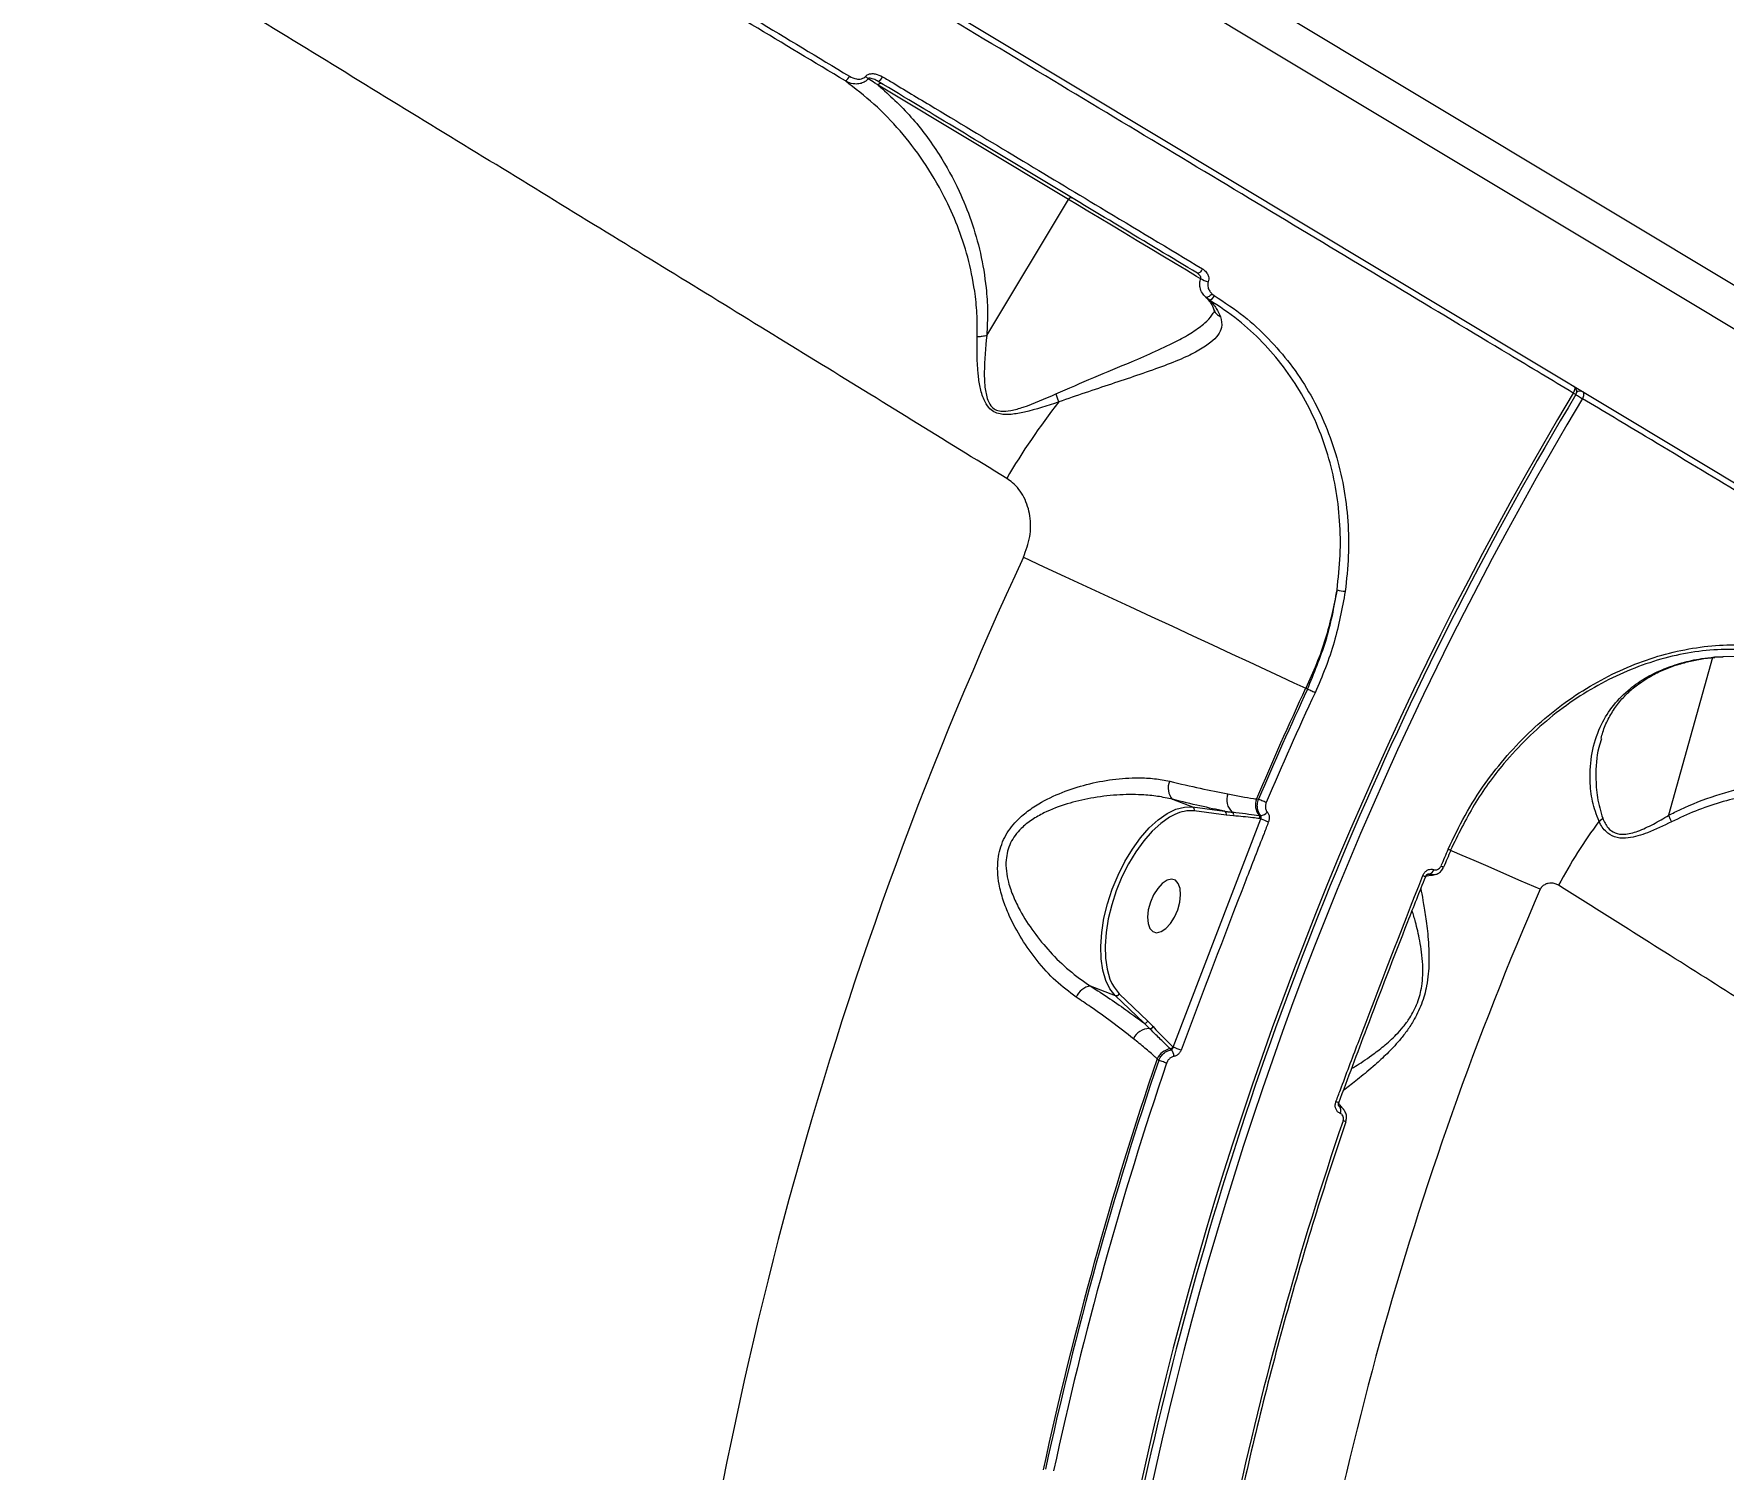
# Model space of a CAD drawing. Header units: millimetres. Extents: x -10374 to 11119, y -8221 to 9433.
# Drawn here: x 5319.1 to 5588.9, y 2947.8 to 3177 of the extents above; entities that cross this region are included whole.
import ezdxf

# ---------------------------------------------------------------- set-up
doc = ezdxf.new("R2010")
doc.units = ezdxf.units.MM
for name, color, linetype in [('DIKOM_ОБЪЕКТ', 7, 'Continuous'), ('DIKOM_РАЗМЕР_ЗОНА', 7, 'Continuous'), ('DIKOM_РАЗМЕР_ОБЪЕКТА', 7, 'Continuous')]:
    doc.layers.add(name, color=color, linetype=linetype)
doc.styles.add('style1', font='arial.ttf', dxfattribs={"width": 0.8})
doc.dimstyles.new('1-50', dxfattribs={"dimtxt": 300, "dimasz": 200, "dimexe": 100, "dimexo": 0, "dimgap": 100, "dimtad": 0, "dimdec": 0, "dimtxsty": 'style1', "dimcen": 0, "dimclrd": 7, "dimclre": 7, "dimadec": 1, "dimazin": 2, "dimtfac": 1, "dimtdec": 0, "dimtmove": 1, "dimatfit": 3, "dimfxl": 0, "dimlwd": 25, "dimlwe": 18, "dimarcsym": 0})

# ---------------------------------------------------------------- blocks, each defined once
blk = doc.blocks.new('*D15')
at = {"layer": 'Defpoints', "color": 0, "transparency": 16777216}
for p in [(-5227.87, 8308.78), (9119.43, -1150.4), (-5227.87, -1991.82)]:
    blk.add_point(p, dxfattribs=at)
at = {"layer": 'DIKOM_РАЗМЕР_ОБЪЕКТА', "color": 7, "lineweight": 18, "transparency": 16777216}
for p, q in [((-5227.87, -1991.82), (-5227.87, 8408.78)), ((9119.43, -1150.4), (9119.43, 8408.78))]:
    blk.add_line(p, q, dxfattribs=at)
at = {"layer": 'DIKOM_РАЗМЕР_ОБЪЕКТА', "color": 7, "lineweight": 25, "transparency": 16777216}
for p, q in [((-5027.87, 8308.78), (187.44, 8308.78)), ((8919.43, 8308.78), (1267.22, 8308.78))]:
    blk.add_line(p, q, dxfattribs=at)
at = {"layer": 'DIKOM_РАЗМЕР_ОБЪЕКТА', "color": 7, "transparency": 16777216}
for points in [[(-5027.87, 8342.11), (-5027.87, 8275.44), (-5227.87, 8308.78)], [(8919.43, 8342.11), (8919.43, 8275.44), (9119.43, 8308.78)]]:
    blk.add_solid(points, dxfattribs=at)
at = {"layer": 'DIKOM_РАЗМЕР_ОБЪЕКТА', "color": 0, "transparency": 16777216, "insert": (727.33, 8308.78), "char_height": 300, "attachment_point": 5, "style": 'style1'}
blk.add_mtext('14350', dxfattribs=at)
blk = doc.blocks.new('*D14')
at = {"layer": 'Defpoints', "color": 0, "transparency": 16777216}
for p in [(-7515.85, 9236.32), (11119.43, -1423.4), (-7515.85, -2401.58)]:
    blk.add_point(p, dxfattribs=at)
at = {"layer": 'DIKOM_РАЗМЕР_ЗОНА', "color": 7, "lineweight": 18, "transparency": 16777216}
for p, q in [((-7515.85, -2401.58), (-7515.85, 9336.32)), ((11119.43, -1423.4), (11119.43, 9336.32))]:
    blk.add_line(p, q, dxfattribs=at)
at = {"layer": 'DIKOM_РАЗМЕР_ЗОНА', "color": 7, "lineweight": 25, "transparency": 16777216}
for p, q in [((-7315.85, 9236.32), (77.56, 9236.32)), ((10919.43, 9236.32), (1157.34, 9236.32))]:
    blk.add_line(p, q, dxfattribs=at)
at = {"layer": 'DIKOM_РАЗМЕР_ЗОНА', "color": 7, "transparency": 16777216}
for points in [[(-7315.85, 9269.65), (-7315.85, 9202.98), (-7515.85, 9236.32)], [(10919.43, 9269.65), (10919.43, 9202.98), (11119.43, 9236.32)]]:
    blk.add_solid(points, dxfattribs=at)
at = {"layer": 'DIKOM_РАЗМЕР_ЗОНА', "color": 0, "transparency": 16777216, "insert": (617.45, 9236.32), "char_height": 300, "attachment_point": 5, "style": 'style1'}
blk.add_mtext('18650', dxfattribs=at)

msp = doc.modelspace()

# ---------------------------------------------------------------- linework, layer by layer
at = {"layer": 'DIKOM_ОБЪЕКТ', "color": 7, "linetype": 'Continuous', "lineweight": 15}
for p, q in [((5043.3, 3434.25), (5729.03, 3022.22)), ((5696.99, 3065.97), (5096.97, 3426.5)), ((5108.63, 3426.49), (5691.51, 3076.27)), ((5484.32, 3150.59), (5453.94, 3168.84)), ((5471.27, 3128.88), (5484.32, 3150.59)), ((5506.8, 3134.54), (5506.23, 3134.96)), ((5507.22, 3135.52), (5507.6, 3135.23)), ((5587.13, 3077.42), (5580.15, 3052.23)), ((5587.47, 3077.52), (5588.79, 3077.62)), ((5587.54, 3077.47), (5588.86, 3077.56)), ((5588.79, 3077.62), (5591.38, 3077.63)), ((5522.47, 3072.37), (5522.19, 3072.54)), ((5500.93, 3054.79), (5504.13, 3053.56)), ((5514.32, 3054.85), (5514.66, 3054.8)), ((5501.04, 3015.2), (5515.02, 3051.68)), ((5504.13, 3053.56), (5509.24, 3052.88)), ((5509.49, 3052.25), (5504.39, 3052.93)), ((5510.67, 3052.14), (5509.49, 3052.25)), ((5514.75, 3052.22), (5515.01, 3052.18)), ((5515.02, 3051.68), (5514.84, 3051.7)), ((5542.64, 3043.57), (5542.66, 3043.56)), ((5541.33, 3042.45), (5541.33, 3042.45)), ((5541.87, 3042.82), (5541.68, 3042.83)), ((5541.71, 3042.79), (5541.89, 3042.82)), ((5541.89, 3042.82), (5541.87, 3042.82)), ((5487.8, 3024.99), (5491.79, 3023.46)), ((5496.33, 3019.08), (5491.79, 3023.46)), ((5492.42, 3023.74), (5496.96, 3019.36)), ((5496.96, 3019.36), (5497.81, 3018.48)), ((5500.99, 3015.24), (5501.04, 3015.2)), ((5498.73, 3013.09), (5498.47, 3013.34)), ((5527.46, 3006.33), (5527.47, 3006.33)), ((5527.64, 3005.69), (5527.51, 3005.84)), ((5527.51, 3005.78), (5527.62, 3005.7)), ((5527.62, 3005.7), (5527.64, 3005.69)), ((5527.71, 3004.62), (5527.69, 3004.63))]:
    msp.add_line(p, q, dxfattribs=at)
at = {"layer": 'DIKOM_ОБЪЕКТ', "color": 7, "linetype": 'Continuous', "lineweight": 15, "flags": 128}
for points in [[(5505.52, 3137.86), (5504.77, 3138.3), (5503.14, 3139.28), (5501.34, 3140.36), (5499.4, 3141.53), (5497.37, 3142.75), (5495.3, 3143.99), (5493.22, 3145.24), (5491.18, 3146.47), (5489.23, 3147.64), (5487.41, 3148.73), (5485.76, 3149.72), (5484.32, 3150.59)], [(5505.72, 3139.49), (5505.62, 3139.32), (5505.5, 3139.17), (5505.39, 3139.04), (5505.27, 3138.93), (5505.16, 3138.85), (5505.06, 3138.8), (5504.97, 3138.79), (5504.9, 3138.81)], [(5507.22, 3135.52), (5507.08, 3135.37), (5506.93, 3135.23), (5506.78, 3135.11), (5506.64, 3135.02), (5506.5, 3134.96), (5506.39, 3134.93), (5506.29, 3134.93), (5506.23, 3134.96)], [(5565, 3120.78), (5565.07, 3120.72), (5565.12, 3120.62), (5565.15, 3120.49), (5565.15, 3120.35), (5565.12, 3120.19), (5565.07, 3120.02), (5565, 3119.84), (5564.91, 3119.67)], [(5565.34, 3119.41), (5565.44, 3119.34), (5565.59, 3119.26), (5565.75, 3119.16), (5565.91, 3119.06), (5566.08, 3118.96), (5566.24, 3118.87), (5566.4, 3118.77)], [(5566.4, 3118.77), (5566.49, 3118.95), (5566.56, 3119.12), (5566.61, 3119.29), (5566.63, 3119.46), (5566.63, 3119.6), (5566.61, 3119.73), (5566.56, 3119.82), (5566.48, 3119.89)], [(5477.12, 3093.46), (5480.39, 3091.94), (5483.75, 3090.38), (5487.18, 3088.79), (5490.64, 3087.19), (5494.1, 3085.58), (5497.53, 3083.99), (5500.9, 3082.42), (5504.18, 3080.9), (5507.33, 3079.44), (5510.33, 3078.04), (5513.16, 3076.73), (5515.78, 3075.52), (5518.17, 3074.4), (5520.32, 3073.41), (5522.19, 3072.54)], [(5588.79, 3077.62), (5588.86, 3077.58), (5588.86, 3077.58)], [(5523.68, 3071.81), (5523.52, 3071.89), (5523.35, 3071.96), (5523.18, 3072.05), (5523.01, 3072.12), (5522.85, 3072.2), (5522.7, 3072.27), (5522.58, 3072.32), (5522.47, 3072.37)], [(5515.89, 3054.28), (5515.72, 3054.35), (5515.55, 3054.42), (5515.38, 3054.5), (5515.2, 3054.57), (5515.04, 3054.64), (5514.89, 3054.7), (5514.76, 3054.76), (5514.66, 3054.8)], [(5491.79, 3023.46), (5490.94, 3024.51), (5490.27, 3025.86), (5489.8, 3027.48), (5489.53, 3029.32), (5489.47, 3031.35), (5489.62, 3033.52), (5489.98, 3035.79), (5490.55, 3038.11), (5491.3, 3040.42), (5492.23, 3042.68), (5493.3, 3044.83), (5494.51, 3046.83), (5495.82, 3048.64), (5497.2, 3050.21), (5498.62, 3051.51), (5500.06, 3052.52), (5501.48, 3053.2), (5502.85, 3053.55), (5504.13, 3053.56)], [(5501.28, 3052.36), (5500.44, 3051.92), (5499.05, 3050.95), (5497.66, 3049.68), (5496.32, 3048.16), (5495.06, 3046.41), (5493.89, 3044.47), (5492.84, 3042.38), (5491.94, 3040.19), (5491.21, 3037.95), (5490.67, 3035.7), (5490.31, 3033.5), (5490.17, 3031.39), (5490.22, 3029.42), (5490.48, 3027.64), (5490.94, 3026.07), (5491.26, 3025.36)], [(5559.65, 3040.41), (5556.62, 3041.73), (5553.84, 3042.94), (5551.32, 3044.03), (5549.1, 3045), (5547.18, 3045.83), (5545.58, 3046.53), (5545.37, 3046.62)], [(5543.79, 3044.13), (5543.91, 3044.08), (5544.02, 3044.04), (5544.1, 3044), (5544.16, 3043.97), (5544.2, 3043.96), (5544.21, 3043.95)], [(5501.75, 3037.16), (5502.09, 3038.37), (5502.22, 3039.54), (5502.14, 3040.56), (5501.85, 3041.36), (5501.38, 3041.87), (5500.76, 3042.04), (5500.05, 3041.86), (5499.29, 3041.35), (5498.56, 3040.56), (5497.91, 3039.53), (5497.4, 3038.36), (5497.06, 3037.14), (5496.93, 3035.98), (5497.01, 3034.95), (5497.3, 3034.16), (5497.77, 3033.65), (5498.39, 3033.48), (5499.11, 3033.66), (5499.86, 3034.16), (5500.59, 3034.96), (5501.24, 3035.99), (5501.75, 3037.16)], [(5491.26, 3025.36), (5491.59, 3024.76), (5492.42, 3023.74)], [(5499.99, 3012.66), (5499.82, 3012.71), (5499.64, 3012.78), (5499.46, 3012.84), (5499.29, 3012.9), (5499.12, 3012.95), (5498.97, 3013.01), (5498.83, 3013.05), (5498.73, 3013.09)]]:
    msp.add_lwpolyline(points, dxfattribs=at)
at = {"layer": 'DIKOM_ОБЪЕКТ', "color": 7, "linetype": 'Continuous', "lineweight": 15}
for centre, radius, start, end in [((5447.82, 3170.94), 1.67, 300.8711, 336.3831), ((5440.29, 3155.91), 18.42, 49.2405, 51.0077), ((5453.34, 3170.68), 1.37, 295.1748, 339.149), ((5454.35, 3168.66), 0.454, 67.1899, 155.3889), ((5484.73, 3150.4), 0.454, 67.2274, 155.4315), ((5508.35, 3143), 5.83, 239.5296, 252.8794), ((5506.55, 3135.64), 1.13, 282.8238, 338.6476), ((5518.8, 3132.7), 38.83, 199.8322, 201.8422), ((6063.32, 2821.36), 580.87, 149.09855, 179.90145), ((6063.32, 2821.36), 579.13, 149.09885, 179.90115), ((6063.32, 2821.36), 580.37, 149.09855, 164.5), ((5462.39, 2947.97), 199.98, 59.0143, 59.1582), ((5564.48, 3119.92), 1, 344.5, 59), ((5564.48, 3119.92), 1, 329.0986, 344.5), ((5566.06, 3119.11), 0.882, 61.5629, 134.2234), ((5567.98, 3051.43), 108.3, 141.9037, 149.7302), ((6063.32, 2821.36), 646.28, 155.10022, 173.89978), ((5528.7, 3092.44), 4.44, 250.2745, 267.4023), ((6063.32, 2821.36), 596.59, 155.10022, 156.95988), ((6063.32, 2821.36), 596.26, 155.10338, 156.95123), ((6063.32, 2821.36), 594.93, 155.10338, 156.95123), ((5502.82, 3056.55), 2.59, 154.6573, 223.0269), ((5512.25, 3054.71), 2.66, 158.5744, 228.1064), ((5516.89, 3053.91), 2.73, 159.9471, 218.422), ((5503.85, 3047.1), 5.86, 84.7281, 116.0235), ((5503.91, 3053.11), 0.502, 339.4821, 64.4641), ((5509.02, 3052.43), 0.503, 339.5258, 64.4202), ((5510.17, 3052.3), 0.527, 341.5981, 54.9239), ((5514.32, 3051.88), 0.543, 341.5011, 38.6368), ((5514.91, 3053.69), 1.51, 273.6428, 319.7321), ((5535.86, 3102.44), 54.87, 247.6785, 249.0715), ((5567.6, 3053.54), 2.69, 302.07, 318.6486), ((5632.18, 3004.18), 78.77, 143.3015, 152.0879), ((6063.32, 2821.36), 565.29, 156.4952, 156.7903), ((6063.32, 2821.36), 564.82, 156.4952, 156.7903), ((5530.52, 3013.08), 36.68, 66.1266, 66.8529), ((5541.66, 3043.81), 1.01, 282.0446, 345.9511), ((5541.68, 3043.8), 1.01, 282.0428, 345.9496), ((5543.05, 3047.89), 5.7, 247.6871, 252.4094), ((6063.32, 2821.36), 549.25, 156.4952, 172.5048), ((5488.28, 3022.07), 2.95, 99.3866, 157.722), ((5491.94, 3023.96), 0.526, 253.3526, 335.1335), ((5496.48, 3019.58), 0.526, 253.3525, 335.1336), ((5497.25, 3015.34), 2.84, 90.1439, 155.1539), ((5497.32, 3018.73), 0.55, 262.3344, 333.0885), ((5501.05, 3012.13), 2.85, 99.5747, 154.9871), ((5500.48, 3015.5), 0.567, 279.2124, 333.3024), ((5499.49, 3013.69), 1.65, 1.0385, 41.7831), ((5483.06, 2964.64), 53.65, 68.9968, 70.4211), ((6063.32, 2821.36), 596.59, 161.22853, 167.77147), ((6063.32, 2821.36), 596.26, 161.24313, 167.75687), ((6063.32, 2821.36), 594.93, 161.24313, 167.75687), ((5525.19, 3001.34), 5.48, 65.5395, 70.4475), ((5526.8, 3005.1), 1.01, 332.0322, 35.9647), ((5526.82, 3005.1), 1.01, 332.0229, 35.9831), ((6063.32, 2821.36), 565.29, 161.2097, 167.7903), ((6063.32, 2821.36), 564.82, 161.2097, 164.5), ((5505.32, 2935.56), 71.62, 71.0283, 71.4002), ((6063.32, 2821.36), 580.37, 164.5, 179.90145), ((6063.32, 2821.36), 564.82, 164.5, 167.7903)]:
    msp.add_arc(centre, radius, start, end, dxfattribs=at)
for points, knots in [([(5564.91, 3119.67), (5561.49, 3121.73), (5552.2, 3127.31), (5536.57, 3136.7), (5517.95, 3147.88), (5498.88, 3159.34), (5479.46, 3171.01), (5459.77, 3182.84), (5439.88, 3194.79), (5419.81, 3206.85), (5399.61, 3218.99), (5379.33, 3231.18), (5359.07, 3243.35), (5338.92, 3255.45), (5318.95, 3267.45), (5299.2, 3279.32), (5279.69, 3291.04), (5260.49, 3302.58), (5241.67, 3313.89), (5223.34, 3324.9), (5205.55, 3335.6), (5188.33, 3345.94), (5171.72, 3355.92), (5155.76, 3365.51), (5140.51, 3374.67), (5126.05, 3383.36), (5112.44, 3391.54), (5099.71, 3399.19), (5087.87, 3406.3), (5076.95, 3412.87), (5066.98, 3418.85), (5058.04, 3424.23), (5050.51, 3428.75), (5044.25, 3432.51), (5039.1, 3435.6), (5034.76, 3438.21), (5031.23, 3440.33), (5028.56, 3441.94), (5026.74, 3443.03), (5025.8, 3443.59), (5025.69, 3443.66), (5025.64, 3443.69)], [0, 0, 0, 0, 0.015653, 0.04249, 0.069412, 0.096376, 0.123341, 0.150263, 0.1771, 0.203937, 0.230859, 0.257823, 0.284788, 0.31171, 0.338547, 0.365384, 0.392306, 0.41927, 0.446235, 0.473157, 0.499994, 0.526831, 0.553753, 0.580717, 0.607682, 0.634604, 0.661441, 0.688278, 0.715199, 0.742164, 0.769129, 0.79605, 0.822888, 0.845967, 0.869168, 0.892397, 0.915626, 0.938828, 0.961588, 0.984348, 1, 1, 1, 1]), ([(5474.45, 3106.02), (5469.42, 3109.12), (5459.37, 3115.32), (5443.95, 3124.8), (5428.36, 3134.39), (5412.37, 3144.2), (5396.02, 3154.23), (5379.35, 3164.44), (5362.62, 3174.67), (5345.31, 3185.25), (5327.47, 3196.15), (5309.13, 3207.33), (5290.91, 3218.44), (5272.9, 3229.41), (5255.19, 3240.19), (5237.84, 3250.75), (5220.9, 3261.04), (5204.39, 3271.08), (5188.34, 3280.83), (5172.81, 3290.26), (5157.89, 3299.31), (5143.64, 3307.96), (5130.1, 3316.17), (5117.26, 3323.95), (5105.17, 3331.29), (5093.86, 3338.14), (5083.4, 3344.48), (5073.65, 3350.38), (5064.7, 3355.8), (5056.62, 3360.7), (5049.57, 3364.96), (5043.65, 3368.55), (5038.74, 3371.52), (5036.42, 3372.93), (5035.27, 3373.63)], [0, 0, 0, 0, 0.027766, 0.055566, 0.083366, 0.111133, 0.140037, 0.16898, 0.197923, 0.226828, 0.258637, 0.290548, 0.32251, 0.354472, 0.386382, 0.418191, 0.449895, 0.4817, 0.513556, 0.545411, 0.577215, 0.608919, 0.640547, 0.672276, 0.704055, 0.735834, 0.767563, 0.799191, 0.832594, 0.866026, 0.899429, 0.932943, 0.966486, 1, 1, 1, 1]), ([(5448.68, 3169.51), (5443.71, 3172.5), (5433.77, 3178.48), (5418.68, 3187.55), (5403.5, 3196.68), (5393.31, 3202.81), (5388.22, 3205.87)], [0, 0, 0, 0, 0.249101, 0.498201, 0.749101, 1, 1, 1, 1]), ([(5388.76, 3206.71), (5393.83, 3203.66), (5403.96, 3197.57), (5419.14, 3188.44), (5434.3, 3179.33), (5444.33, 3173.29), (5449.35, 3170.27)], [0, 0, 0, 0, 0.249097, 0.4982, 0.749099, 1, 1, 1, 1]), ([(5449.35, 3170.27), (5449.71, 3170.1), (5450.24, 3169.83), (5451, 3169.79), (5451.46, 3169.9), (5451.74, 3170.07), (5451.85, 3170.19), (5451.88, 3170.23)], [0, 0, 0, 0, 0.438547, 0.648694, 0.819238, 0.94523, 1, 1, 1, 1]), ([(5451.88, 3170.23), (5451.92, 3170.27), (5452.04, 3170.41), (5452.34, 3170.59), (5452.85, 3170.7), (5453.66, 3170.66), (5454.24, 3170.38), (5454.62, 3170.19)], [0, 0, 0, 0, 0.055516, 0.178383, 0.349538, 0.57291, 1, 1, 1, 1]), ([(5454.62, 3170.19), (5455.18, 3169.86), (5457.97, 3168.18), (5465.22, 3163.83), (5476.28, 3157.18), (5490.58, 3148.59), (5500.3, 3142.75), (5505.72, 3139.49)], [0, 0, 0, 0, 0.032159, 0.160793, 0.418285, 0.675774, 1, 1, 1, 1]), ([(5452.32, 3169.87), (5452.26, 3169.8), (5452.09, 3169.6), (5451.67, 3169.29), (5451, 3169.04), (5450.08, 3168.99), (5449.27, 3169.2), (5448.8, 3169.45), (5448.68, 3169.51)], [0, 0, 0, 0, 0.063492, 0.205893, 0.386728, 0.593824, 0.897736, 1, 1, 1, 1]), ([(5469.72, 3128.65), (5469.74, 3129.91), (5469.76, 3132.42), (5469.29, 3136.69), (5468.31, 3141.42), (5466.64, 3146.42), (5464.3, 3151.59), (5461.26, 3156.7), (5457.48, 3161.62), (5453.34, 3165.93), (5450.23, 3168.32), (5448.68, 3169.51)], [0, 0, 0, 0, 0.06613, 0.1323, 0.238332, 0.344731, 0.450977, 0.593953, 0.729224, 0.864723, 1, 1, 1, 1]), ([(5453.92, 3169.44), (5453.68, 3169.57), (5453.32, 3169.77), (5452.84, 3169.92), (5452.56, 3169.95), (5452.4, 3169.93), (5452.33, 3169.88), (5452.32, 3169.87)], [0, 0, 0, 0, 0.493839, 0.73076, 0.885416, 0.970021, 1, 1, 1, 1]), ([(5453.94, 3168.84), (5453.76, 3168.96), (5453.22, 3169.3), (5452.68, 3169.64), (5452.32, 3169.87)], [0, 0, 0, 0, 0.332018, 1, 1, 1, 1]), ([(5504.9, 3138.81), (5500.75, 3141.3), (5492.44, 3146.29), (5479.76, 3153.92), (5466.93, 3161.62), (5458.26, 3166.83), (5453.92, 3169.44)], [0, 0, 0, 0, 0.249315, 0.498627, 0.749313, 1, 1, 1, 1]), ([(5453.94, 3168.84), (5455.73, 3167.21), (5459.31, 3163.95), (5463.56, 3158.18), (5466.68, 3152.53), (5468.84, 3147.22), (5470.33, 3142.07), (5471.14, 3137.2), (5471.45, 3132.78), (5471.33, 3130.18), (5471.27, 3128.88)], [0, 0, 0, 0, 0.180143, 0.360266, 0.513481, 0.627816, 0.74232, 0.856425, 0.92823, 1, 1, 1, 1]), ([(5504.95, 3138.74), (5505.04, 3138.69), (5505.24, 3138.57), (5505.38, 3138.3), (5505.42, 3138.1), (5505.4, 3138), (5505.38, 3137.95), (5505.37, 3137.93), (5505.36, 3137.92)], [0, 0, 0, 0, 0.306393, 0.686599, 0.866299, 0.944105, 0.973076, 1, 1, 1, 1]), ([(5506.23, 3134.96), (5506.04, 3135.17), (5505.62, 3135.62), (5505.31, 3136.43), (5505.23, 3137.26), (5505.38, 3137.73), (5505.46, 3137.97)], [0, 0, 0, 0, 0.254322, 0.558674, 0.773457, 1, 1, 1, 1]), ([(5505.72, 3139.49), (5505.78, 3139.45), (5506.05, 3139.28), (5506.42, 3138.9), (5506.68, 3138.36), (5506.75, 3137.86), (5506.67, 3137.57), (5506.63, 3137.43)], [0, 0, 0, 0, 0.084277, 0.402586, 0.651732, 0.825515, 1, 1, 1, 1]), ([(5506.27, 3134.92), (5506.29, 3134.9), (5506.52, 3134.71), (5506.91, 3134.21), (5507.32, 3133.56), (5507.49, 3133.05), (5507.53, 3132.94)], [0, 0, 0, 0, 0.046883, 0.48287, 0.887833, 1, 1, 1, 1]), ([(5506.63, 3137.43), (5506.59, 3137.28), (5506.51, 3136.98), (5506.59, 3136.46), (5506.82, 3135.95), (5507.09, 3135.66), (5507.22, 3135.52)], [0, 0, 0, 0, 0.209549, 0.418077, 0.729809, 1, 1, 1, 1]), ([(5507.6, 3135.23), (5509.21, 3134.17), (5512.3, 3132.13), (5516.31, 3128.41), (5519.79, 3124.39), (5522.76, 3119.94), (5525.18, 3115.14), (5527.05, 3110.04), (5528.33, 3104.72), (5529, 3099.22), (5529.12, 3093.63), (5528.7, 3089.88), (5528.5, 3088)], [0, 0, 0, 0, 0.107083, 0.205972, 0.305186, 0.404075, 0.503332, 0.602913, 0.702173, 0.801346, 0.900827, 1, 1, 1, 1]), ([(5482.27, 3119.52), (5484.3, 3120.41), (5488.41, 3122.2), (5493.81, 3124.41), (5498.3, 3126.35), (5501.59, 3127.92), (5504.24, 3129.42), (5506.04, 3130.77), (5507.09, 3131.79), (5507.35, 3132.33), (5507.41, 3132.45)], [0, 0, 0, 0, 0.193182, 0.391345, 0.526101, 0.663889, 0.772568, 0.883942, 0.973739, 1, 1, 1, 1]), ([(5527.2, 3088.26), (5527.4, 3090.1), (5527.81, 3093.77), (5527.7, 3099.26), (5527.06, 3104.65), (5525.8, 3109.87), (5523.99, 3114.86), (5521.62, 3119.57), (5518.72, 3123.92), (5515.32, 3127.87), (5511.39, 3131.51), (5508.37, 3133.5), (5506.8, 3134.54)], [0, 0, 0, 0, 0.099283, 0.198876, 0.298155, 0.397421, 0.497008, 0.596271, 0.695088, 0.794221, 0.893034, 1, 1, 1, 1]), ([(5506.8, 3134.54), (5507.2, 3134.12), (5507.9, 3133.38), (5508.38, 3132.31), (5508.59, 3131.84)], [0, 0, 0, 0, 0.562399, 1, 1, 1, 1]), ([(5507.5, 3133), (5507.51, 3132.97), (5507.59, 3132.81), (5507.56, 3132.72), (5507.6, 3132.68), (5507.48, 3132.5), (5507.44, 3132.43)], [0, 0, 0, 0, 0.082501, 0.406175, 0.807909, 1, 1, 1, 1]), ([(5507.57, 3132.95), (5507.57, 3132.92), (5507.64, 3132.65), (5507.96, 3132.27), (5508.35, 3131.97), (5508.56, 3131.86), (5508.59, 3131.84)], [0, 0, 0, 0, 0.054069, 0.555025, 0.920598, 1, 1, 1, 1]), ([(5508.59, 3131.84), (5508.72, 3131.27), (5508.94, 3130.26), (5508.24, 3128.92), (5507.07, 3127.7), (5505.23, 3126.49), (5502.59, 3125.19), (5499.23, 3123.86), (5495.3, 3122.49), (5491.18, 3121.11), (5487, 3119.73), (5484.17, 3118.74), (5482.75, 3118.25)], [0, 0, 0, 0, 0.104492, 0.183387, 0.262337, 0.355839, 0.449423, 0.563195, 0.677081, 0.784506, 0.892406, 1, 1, 1, 1]), ([(5482.75, 3118.25), (5480.94, 3117.65), (5478.43, 3116.82), (5475.28, 3116.22), (5473.6, 3116.22), (5472.37, 3116.63), (5471.44, 3117.4), (5470.66, 3118.77), (5470.15, 3120.63), (5469.69, 3124.06), (5469.71, 3126.71), (5469.72, 3128.65)], [0, 0, 0, 0, 0.231111, 0.319663, 0.391399, 0.436684, 0.482217, 0.545655, 0.639701, 0.734218, 1, 1, 1, 1]), ([(5471.26, 3128.87), (5471.03, 3128.8), (5470.61, 3128.68), (5470.05, 3128.65), (5469.77, 3128.65), (5469.72, 3128.65)], [0, 0, 0, 0, 0.499469, 0.920553, 1, 1, 1, 1]), ([(5471.26, 3128.87), (5471.26, 3128.87), (5471.03, 3126.94), (5470.82, 3124.28), (5470.9, 3120.87), (5471.2, 3119.05), (5471.78, 3117.71), (5472.58, 3116.99), (5473.71, 3116.68), (5475.26, 3116.85), (5478.21, 3117.73), (5480.56, 3118.77), (5482.27, 3119.52)], [0, 0, 0, 0, 0.000317, 0.274226, 0.369142, 0.463545, 0.52355, 0.564873, 0.606186, 0.674729, 0.763017, 1, 1, 1, 1]), ([(5471.27, 3128.88), (5471.27, 3128.88), (5471.27, 3128.87), (5471.26, 3128.87), (5471.26, 3128.87), (5471.26, 3128.87)], [0, 0, 0, 0, 0.387906, 0.791743, 1, 1, 1, 1]), ([(5745.66, 3011.06), (5745.55, 3011.13), (5745.34, 3011.26), (5743.62, 3012.29), (5740.86, 3013.95), (5736.91, 3016.32), (5731.79, 3019.4), (5725.61, 3023.11), (5718.41, 3027.44), (5710.26, 3032.33), (5701.03, 3037.88), (5690.7, 3044.08), (5679.29, 3050.94), (5667.56, 3057.99), (5655.7, 3065.11), (5643.89, 3072.21), (5631.44, 3079.69), (5618.37, 3087.55), (5604.82, 3095.69), (5590.86, 3104.08), (5578.06, 3111.77), (5569.77, 3116.75), (5566.4, 3118.77)], [0, 0, 0, 0, 0.053021, 0.106093, 0.159125, 0.213697, 0.268314, 0.322886, 0.375918, 0.428991, 0.482023, 0.536595, 0.591211, 0.645783, 0.691938, 0.738147, 0.784355, 0.831001, 0.877647, 0.923119, 0.968694, 1, 1, 1, 1]), ([(5477.12, 3093.46), (5477.52, 3094.54), (5478.31, 3096.67), (5478.31, 3100.04), (5477.37, 3103.08), (5475.88, 3105.04), (5474.76, 3105.81), (5474.45, 3106.02)], [0, 0, 0, 0, 0.238543, 0.471325, 0.696823, 0.915986, 1, 1, 1, 1]), ([(5527.2, 3088.26), (5526.66, 3085.61), (5525.84, 3081.6), (5523.96, 3076.38), (5522.78, 3073.82), (5522.19, 3072.54)], [0, 0, 0, 0, 0.492774, 0.746372, 1, 1, 1, 1]), ([(5522.47, 3072.37), (5523.53, 3074.91), (5525.12, 3078.75), (5526.51, 3084.13), (5526.97, 3086.88), (5527.2, 3088.26)], [0, 0, 0, 0, 0.492813, 0.746408, 1, 1, 1, 1]), ([(5528.5, 3088), (5527.99, 3085.28), (5527.23, 3081.15), (5525.41, 3075.77), (5524.26, 3073.13), (5523.68, 3071.81)], [0, 0, 0, 0, 0.492772, 0.746387, 1, 1, 1, 1]), ([(5544.94, 3046.81), (5545.8, 3048.63), (5547.53, 3052.29), (5550.74, 3057.29), (5554.32, 3061.84), (5558.23, 3065.89), (5562.47, 3069.5), (5566.99, 3072.58), (5571.71, 3075.14), (5576.58, 3077.13), (5581.51, 3078.53), (5586.43, 3079.33), (5591.25, 3079.55), (5595.89, 3079.15), (5600.32, 3078.24), (5603.06, 3077.18), (5604.42, 3076.64)], [0, 0, 0, 0, 0.075107, 0.150215, 0.221281, 0.292577, 0.363644, 0.43477, 0.506124, 0.577248, 0.648339, 0.719658, 0.790751, 0.860429, 0.930319, 1, 1, 1, 1]), ([(5603.63, 3076), (5602.15, 3076.57), (5599.2, 3077.7), (5594.5, 3078.57), (5589.74, 3078.83), (5584.96, 3078.5), (5580.13, 3077.58), (5575.32, 3076.07), (5570.58, 3073.99), (5565.99, 3071.38), (5561.63, 3068.23), (5557.54, 3064.61), (5553.22, 3059.93), (5548.9, 3054.02), (5546.51, 3049.1), (5545.31, 3046.65)], [0, 0, 0, 0, 0.076609, 0.153217, 0.224233, 0.295475, 0.366489, 0.437487, 0.508713, 0.57971, 0.650699, 0.721914, 0.792901, 0.896449, 1, 1, 1, 1]), ([(5569.03, 3051.25), (5568.64, 3052.31), (5567.86, 3054.44), (5567.52, 3058.21), (5567.78, 3062.25), (5569, 3066.18), (5570.97, 3069.51), (5573.39, 3072.09), (5576.23, 3074.13), (5579.15, 3075.58), (5582.24, 3076.62), (5584.98, 3077.23), (5586.78, 3077.44), (5587.47, 3077.52)], [0, 0, 0, 0, 0.089955, 0.180156, 0.306841, 0.433488, 0.539379, 0.645178, 0.730569, 0.815883, 0.885729, 0.955519, 1, 1, 1, 1]), ([(5569.37, 3064.51), (5569.45, 3064.84), (5569.72, 3065.92), (5570.47, 3067.6), (5571.6, 3069.51), (5572.96, 3071.17), (5574.53, 3072.63), (5576.28, 3073.89), (5578.26, 3075.01), (5580.38, 3075.92), (5582.52, 3076.6), (5584.7, 3077.09), (5586.36, 3077.37), (5587.34, 3077.43), (5587.55, 3077.45)], [0, 0, 0, 0, 0.050195, 0.161286, 0.270342, 0.376214, 0.46734, 0.564173, 0.657329, 0.746138, 0.830754, 0.902809, 0.979291, 1, 1, 1, 1]), ([(5587.47, 3077.52), (5587.48, 3077.51), (5587.51, 3077.48), (5587.53, 3077.49), (5587.55, 3077.5)], [0, 0, 0, 0, 0.251337, 1, 1, 1, 1]), ([(5569.43, 3064.47), (5569.28, 3064), (5568.63, 3062.08), (5568.47, 3058.88), (5568.65, 3055.03), (5569.3, 3052.85), (5569.62, 3051.76)], [0, 0, 0, 0, 0.120148, 0.490971, 0.743208, 1, 1, 1, 1]), ([(5485.55, 3023.19), (5484.43, 3024.02), (5482.2, 3025.68), (5479.3, 3028.92), (5476.78, 3032.44), (5475.01, 3035.72), (5473.85, 3038.68), (5473.23, 3041.02), (5472.96, 3043.22), (5473.03, 3045.65), (5473.79, 3048.42), (5475.5, 3050.9), (5477.5, 3052.73), (5480.01, 3054.42), (5483.25, 3055.97), (5487.25, 3057.24), (5491.37, 3058.04), (5495.02, 3058.28), (5498.08, 3058.14), (5499.68, 3057.82), (5500.48, 3057.66)], [0, 0, 0, 0, 0.075451, 0.151032, 0.221389, 0.291721, 0.334657, 0.377545, 0.410425, 0.443256, 0.496246, 0.549079, 0.588988, 0.628973, 0.696944, 0.765008, 0.83635, 0.90763, 0.953828, 1, 1, 1, 1]), ([(5500.48, 3057.66), (5502.15, 3057.27), (5505.52, 3056.48), (5508.35, 3055.95), (5509.78, 3055.68)], [0, 0, 0, 0, 0.494241, 1, 1, 1, 1]), ([(5580.15, 3052.23), (5580.78, 3052.55), (5583.2, 3053.79), (5587.64, 3055.48), (5593.48, 3057.03), (5599.66, 3058.07), (5606.12, 3058.61), (5614.38, 3058.69), (5624.18, 3057.91), (5635.41, 3055.96), (5642.69, 3053.81), (5646.33, 3052.74)], [0, 0, 0, 0, 0.031073, 0.119841, 0.208956, 0.297931, 0.396825, 0.495745, 0.663634, 0.831974, 1, 1, 1, 1]), ([(5646.18, 3050.73), (5645.29, 3051.02), (5641.9, 3052.12), (5635.92, 3053.76), (5628.2, 3055.39), (5620.38, 3056.51), (5612.44, 3057.08), (5604.4, 3057.03), (5596.31, 3056.22), (5589.64, 3054.74), (5584.41, 3052.99), (5581.88, 3051.79), (5580.62, 3051.19)], [0, 0, 0, 0, 0.041995, 0.159524, 0.277494, 0.395316, 0.513121, 0.633876, 0.754564, 0.875867, 0.937947, 1, 1, 1, 1]), ([(5500.93, 3054.79), (5500.15, 3054.96), (5498.56, 3055.31), (5495.58, 3055.58), (5491.99, 3055.54), (5487.97, 3055.04), (5484.05, 3054.12), (5480.89, 3052.93), (5478.44, 3051.55), (5476.53, 3050.05), (5474.9, 3047.91), (5474.28, 3045.45), (5474.34, 3043.3), (5474.73, 3041.33), (5475.48, 3039.22), (5476.79, 3036.54), (5478.72, 3033.55), (5481.37, 3030.34), (5484.39, 3027.35), (5486.65, 3025.78), (5487.8, 3024.99)], [0, 0, 0, 0, 0.046879, 0.09449, 0.16679, 0.240772, 0.308686, 0.378024, 0.416345, 0.45555, 0.50492, 0.554037, 0.584911, 0.616744, 0.65891, 0.701799, 0.772716, 0.845077, 0.921414, 1, 1, 1, 1]), ([(5509.24, 3052.88), (5507.96, 3053.15), (5505.39, 3053.7), (5502.42, 3054.42), (5500.93, 3054.79)], [0, 0, 0, 0, 0.496053, 1, 1, 1, 1]), ([(5509.78, 3055.68), (5511.2, 3055.38), (5512.82, 3055.04), (5514.16, 3054.87), (5514.32, 3054.85)], [0, 0, 0, 0, 0.882135, 1, 1, 1, 1]), ([(5515.01, 3052.18), (5514.95, 3052.26), (5514.74, 3052.54), (5514.5, 3053.14), (5514.42, 3053.98), (5514.58, 3054.53), (5514.66, 3054.8)], [0, 0, 0, 0, 0.110595, 0.40633, 0.703356, 1, 1, 1, 1]), ([(5515.89, 3054.28), (5515.83, 3054.12), (5515.73, 3053.79), (5515.76, 3053.29), (5515.9, 3052.93), (5516.03, 3052.76), (5516.07, 3052.71)], [0, 0, 0, 0, 0.297016, 0.594071, 0.889565, 1, 1, 1, 1]), ([(5509.24, 3052.88), (5509.42, 3052.85), (5509.83, 3052.8), (5510.24, 3052.76), (5510.48, 3052.73)], [0, 0, 0, 0, 0.435296, 1, 1, 1, 1]), ([(5510.48, 3052.73), (5510.66, 3052.72), (5511.55, 3052.63), (5512.99, 3052.45), (5514.21, 3052.29), (5514.75, 3052.22)], [0, 0, 0, 0, 0.122281, 0.611435, 1, 1, 1, 1]), ([(5514.84, 3051.7), (5514.47, 3051.75), (5513.1, 3051.93), (5511.7, 3052.05), (5510.67, 3052.14)], [0, 0, 0, 0, 0.264698, 1, 1, 1, 1]), ([(5515.02, 3051.68), (5515.05, 3051.73), (5515.09, 3051.84), (5515.1, 3052.01), (5515.06, 3052.12), (5515.02, 3052.17), (5515.01, 3052.18)], [0, 0, 0, 0, 0.313226, 0.619626, 0.916651, 1, 1, 1, 1]), ([(5516.07, 3052.71), (5516.09, 3052.68), (5516.21, 3052.52), (5516.36, 3052.19), (5516.41, 3051.68), (5516.31, 3051.35), (5516.26, 3051.19)], [0, 0, 0, 0, 0.085588, 0.389457, 0.694802, 1, 1, 1, 1]), ([(5569.62, 3051.76), (5569.87, 3051.21), (5570.32, 3050.24), (5571.55, 3049.32), (5573.23, 3049.09), (5575.34, 3049.67), (5577.72, 3050.79), (5579.34, 3051.75), (5580.15, 3052.22), (5580.15, 3052.22)], [0, 0, 0, 0, 0.159548, 0.28754, 0.415044, 0.593461, 0.796216, 0.999728, 1, 1, 1, 1]), ([(5580.15, 3052.22), (5580.15, 3052.22), (5580.15, 3052.23), (5580.15, 3052.23), (5580.15, 3052.23), (5580.15, 3052.23)], [0, 0, 0, 0, 0.341918, 0.83146, 1, 1, 1, 1]), ([(5580.62, 3051.19), (5580.61, 3051.21), (5580.55, 3051.36), (5580.41, 3051.69), (5580.24, 3052.04), (5580.15, 3052.22)], [0, 0, 0, 0, 0.084415, 0.497266, 1, 1, 1, 1]), ([(5516.26, 3051.19), (5516.02, 3050.57), (5514.81, 3047.46), (5510.08, 3035.34), (5505.71, 3023.79), (5502.29, 3014.73)], [0, 0, 0, 0, 0.051236, 0.256129, 1, 1, 1, 1]), ([(5580.62, 3051.19), (5579.34, 3050.56), (5577.56, 3049.69), (5575.24, 3048.9), (5573.58, 3048.54), (5571.86, 3048.56), (5570.22, 3049.38), (5569.42, 3050.47), (5569.07, 3051.17), (5569.03, 3051.25)], [0, 0, 0, 0, 0.286513, 0.400275, 0.516304, 0.657467, 0.799394, 0.976354, 1, 1, 1, 1]), ([(5540.89, 3042.61), (5540.97, 3042.77), (5541.12, 3043.08), (5541.5, 3043.43), (5541.93, 3043.63), (5542.33, 3043.66), (5542.55, 3043.59), (5542.64, 3043.57)], [0, 0, 0, 0, 0.218276, 0.436722, 0.653056, 0.865771, 1, 1, 1, 1]), ([(5542.58, 3042.74), (5542.77, 3042.76), (5543.18, 3042.82), (5543.73, 3043.21), (5544.09, 3043.62), (5544.18, 3043.9), (5544.2, 3043.96)], [0, 0, 0, 0, 0.272937, 0.590762, 0.916318, 1, 1, 1, 1]), ([(5542.66, 3043.56), (5542.67, 3043.55), (5542.77, 3043.51), (5542.98, 3043.49), (5543.23, 3043.55), (5543.46, 3043.69), (5543.65, 3043.87), (5543.75, 3044.05), (5543.79, 3044.13)], [0, 0, 0, 0, 0.034023, 0.252264, 0.47055, 0.597911, 0.819369, 1, 1, 1, 1]), ([(5527.03, 3006.51), (5527.26, 3007.13), (5528.43, 3010.25), (5532.97, 3022.32), (5537.42, 3033.71), (5540.89, 3042.61)], [0, 0, 0, 0, 0.051711, 0.258554, 1, 1, 1, 1]), ([(5527.48, 3006.32), (5528.97, 3010.3), (5532.58, 3019.96), (5537.21, 3032.01), (5540.4, 3040.05), (5541.35, 3042.45)], [0, 0, 0, 0, 0.32886, 0.800316, 1, 1, 1, 1]), ([(5541.34, 3042.45), (5541.34, 3042.47), (5541.36, 3042.54), (5541.44, 3042.65), (5541.55, 3042.77), (5541.66, 3042.83), (5541.73, 3042.85), (5541.74, 3042.85), (5541.75, 3042.85)], [0, 0, 0, 0, 0.048878, 0.250053, 0.446224, 0.652371, 0.878722, 1, 1, 1, 1]), ([(5541.38, 3042.54), (5541.53, 3042.57), (5541.87, 3042.64), (5542.37, 3042.68), (5542.64, 3042.7)], [0, 0, 0, 0, 0.457268, 1, 1, 1, 1]), ([(5541.87, 3042.82), (5541.84, 3042.84), (5541.8, 3042.85), (5541.76, 3042.85), (5541.75, 3042.84)], [0, 0, 0, 0, 0.73305, 1, 1, 1, 1]), ([(5542.58, 3042.73), (5542.57, 3042.72), (5542.37, 3042.67), (5542.13, 3042.73), (5541.92, 3042.81), (5541.89, 3042.82)], [0, 0, 0, 0, 0.034314, 0.870404, 1, 1, 1, 1]), ([(5562.58, 3041.05), (5562.4, 3041.15), (5562.04, 3041.34), (5561.46, 3041.44), (5560.93, 3041.39), (5560.46, 3041.23), (5560.08, 3040.99), (5559.8, 3040.7), (5559.7, 3040.5), (5559.65, 3040.41)], [0, 0, 0, 0, 0.194408, 0.403724, 0.553922, 0.691057, 0.835127, 0.921968, 1, 1, 1, 1]), ([(5682.24, 2964.58), (5682.21, 2964.6), (5682.15, 2964.64), (5680.73, 2965.57), (5678.22, 2967.21), (5674.62, 2969.56), (5670.08, 2972.51), (5664.67, 2976.02), (5658.28, 2980.16), (5650.87, 2984.94), (5642.46, 2990.36), (5633.27, 2996.25), (5623.39, 3002.56), (5612.89, 3009.26), (5601.55, 3016.46), (5589.35, 3024.18), (5576.39, 3032.37), (5567.18, 3038.16), (5562.58, 3041.05)], [0, 0, 0, 0, 0.051493, 0.116818, 0.183081, 0.249344, 0.311579, 0.373864, 0.4361, 0.50015, 0.564252, 0.628302, 0.689412, 0.750567, 0.811677, 0.874436, 0.937241, 1, 1, 1, 1]), ([(5540.57, 3040.48), (5540.58, 3040.47), (5540.67, 3040.08), (5540.92, 3038.62), (5541.34, 3036.16), (5541.68, 3033.44), (5541.87, 3030.92), (5541.9, 3028.91), (5541.79, 3026.91), (5541.49, 3024.69), (5540.76, 3022.04), (5539.55, 3019.57), (5538.3, 3017.69), (5536.88, 3015.91), (5535.16, 3014.1), (5532.94, 3012.07), (5530.7, 3010.2), (5529.05, 3008.92), (5528.41, 3008.44), (5528.23, 3008.32)], [0, 0, 0, 0, 0.001654, 0.086542, 0.175636, 0.264697, 0.314117, 0.363483, 0.402159, 0.440765, 0.497898, 0.555163, 0.593682, 0.632281, 0.698832, 0.765525, 0.864438, 0.963336, 1, 1, 1, 1]), ([(5529.54, 3011.81), (5529.73, 3011.92), (5530.62, 3012.43), (5532.4, 3013.64), (5534.64, 3015.32), (5536.37, 3016.87), (5537.77, 3018.42), (5538.99, 3020.06), (5540.14, 3022.27), (5540.73, 3024.69), (5540.91, 3026.71), (5540.89, 3028.54), (5540.71, 3030.39), (5540.32, 3032.73), (5539.79, 3035.06), (5539.38, 3036.42), (5539.2, 3037.01)], [0, 0, 0, 0, 0.035494, 0.165062, 0.250878, 0.336485, 0.384556, 0.432495, 0.501928, 0.571259, 0.619363, 0.667601, 0.730941, 0.794347, 0.91077, 1, 1, 1, 1]), ([(5487.8, 3024.99), (5488.85, 3024.31), (5490.96, 3022.93), (5493.82, 3020.95), (5495.5, 3019.7), (5496.33, 3019.08)], [0, 0, 0, 0, 0.335766, 0.674769, 1, 1, 1, 1]), ([(5494.68, 3016.54), (5493.54, 3017.44), (5491.47, 3019.09), (5488.3, 3021.35), (5486.31, 3022.68), (5485.55, 3023.19)], [0, 0, 0, 0, 0.425118, 0.778081, 1, 1, 1, 1]), ([(5497.25, 3018.19), (5497.12, 3018.32), (5496.81, 3018.63), (5496.5, 3018.92), (5496.33, 3019.08)], [0, 0, 0, 0, 0.440313, 1, 1, 1, 1]), ([(5498.47, 3013.34), (5498.35, 3013.45), (5497.77, 3014.02), (5496.56, 3015.03), (5495.31, 3016.04), (5494.68, 3016.54)], [0, 0, 0, 0, 0.108869, 0.552797, 1, 1, 1, 1]), ([(5500.57, 3014.94), (5500.44, 3015.06), (5499.8, 3015.68), (5498.7, 3016.74), (5497.71, 3017.73), (5497.25, 3018.19)], [0, 0, 0, 0, 0.117884, 0.589452, 1, 1, 1, 1]), ([(5497.81, 3018.48), (5498.11, 3018.16), (5499.15, 3017.04), (5500.23, 3015.99), (5500.99, 3015.24)], [0, 0, 0, 0, 0.29118, 1, 1, 1, 1]), ([(5498.73, 3013.09), (5498.77, 3013.18), (5498.92, 3013.53), (5499.32, 3014.07), (5499.97, 3014.59), (5500.47, 3014.72), (5500.73, 3014.79)], [0, 0, 0, 0, 0.109225, 0.407928, 0.703152, 1, 1, 1, 1]), ([(5501.15, 3013.72), (5501, 3013.68), (5500.7, 3013.59), (5500.32, 3013.27), (5500.09, 3012.93), (5500.01, 3012.72), (5499.99, 3012.66)], [0, 0, 0, 0, 0.295493, 0.590284, 0.890262, 1, 1, 1, 1]), ([(5500.73, 3014.79), (5500.7, 3014.81), (5500.65, 3014.86), (5500.6, 3014.91), (5500.57, 3014.94)], [0, 0, 0, 0, 0.487667, 1, 1, 1, 1]), ([(5500.73, 3014.79), (5500.77, 3014.81), (5500.87, 3014.85), (5500.97, 3014.98), (5501.02, 3015.1), (5501.03, 3015.18), (5501.04, 3015.2)], [0, 0, 0, 0, 0.286687, 0.590012, 0.914195, 1, 1, 1, 1]), ([(5502.29, 3014.73), (5502.27, 3014.69), (5502.19, 3014.49), (5501.98, 3014.17), (5501.59, 3013.85), (5501.3, 3013.76), (5501.15, 3013.72)], [0, 0, 0, 0, 0.08114, 0.390915, 0.69518, 1, 1, 1, 1]), ([(5527.69, 3004.63), (5527.61, 3004.67), (5527.4, 3004.77), (5527.12, 3005.06), (5526.94, 3005.5), (5526.89, 3006.01), (5526.98, 3006.34), (5527.03, 3006.51)], [0, 0, 0, 0, 0.134298, 0.346979, 0.563358, 0.781733, 1, 1, 1, 1]), ([(5527.51, 3005.76), (5527.5, 3005.77), (5527.49, 3005.77), (5527.45, 3005.85), (5527.41, 3005.98), (5527.42, 3006.15), (5527.44, 3006.27), (5527.46, 3006.33), (5527.46, 3006.33)], [0, 0, 0, 0, 0.149022, 0.395623, 0.591209, 0.79391, 0.998223, 1, 1, 1, 1]), ([(5528.28, 3005.26), (5528.1, 3005.45), (5527.74, 3005.82), (5527.54, 3006.1), (5527.44, 3006.24)], [0, 0, 0, 0, 0.496256, 1, 1, 1, 1]), ([(5527.51, 3005.76), (5527.52, 3005.75), (5527.55, 3005.72), (5527.59, 3005.71), (5527.62, 3005.7)], [0, 0, 0, 0, 0.298053, 1, 1, 1, 1]), ([(5527.64, 3005.69), (5527.81, 3005.61), (5528.05, 3005.5), (5528.2, 3005.29), (5528.24, 3005.23)], [0, 0, 0, 0, 0.722059, 1, 1, 1, 1]), ([(5528.17, 3003.44), (5528.17, 3003.44), (5528.2, 3003.54), (5528.24, 3003.76), (5528.21, 3004.04), (5528.11, 3004.29), (5527.96, 3004.5), (5527.79, 3004.58), (5527.71, 3004.62)], [0, 0, 0, 0, 0.00433, 0.219858, 0.435587, 0.568293, 0.793786, 1, 1, 1, 1]), ([(5528.59, 3003.29), (5528.65, 3003.53), (5528.77, 3003.99), (5528.64, 3004.7), (5528.38, 3005.06), (5528.26, 3005.24)], [0, 0, 0, 0, 0.344404, 0.683495, 1, 1, 1, 1])]:
    msp.add_open_spline(points, degree=3, knots=knots, dxfattribs=at)

# ---------------------------------------------------------------- dimensions: what is measured, and where the dimension line sits
at = {"layer": 'DIKOM_РАЗМЕР_ЗОНА'}
dim = msp.add_linear_dim(base=(-7515.85, 9236.32), p1=(11119.43, -1423.4), p2=(-7515.85, -2401.58), angle=180, text='18650', dimstyle='1-50', override={"dimscale": 1, "dimtix": 0, "dimtofl": 1, "dimtmove": 1, "dimatfit": 3}, dxfattribs=at)
dim.commit()
dim.dimension.update_dxf_attribs({"geometry": '*D14', "text_midpoint": (617.45, 9236.32), "dimtype": 160})
at = {"layer": 'DIKOM_РАЗМЕР_ОБЪЕКТА'}
dim = msp.add_linear_dim(base=(-5227.87, 8308.78), p1=(9119.43, -1150.4), p2=(-5227.87, -1991.82), angle=180, text='14350', dimstyle='1-50', override={"dimscale": 1, "dimtix": 0, "dimtofl": 1, "dimtmove": 1, "dimatfit": 3}, dxfattribs=at)
dim.commit()
dim.dimension.update_dxf_attribs({"geometry": '*D15', "text_midpoint": (727.33, 8308.78), "dimtype": 160})

doc.saveas('drawing.dxf')
